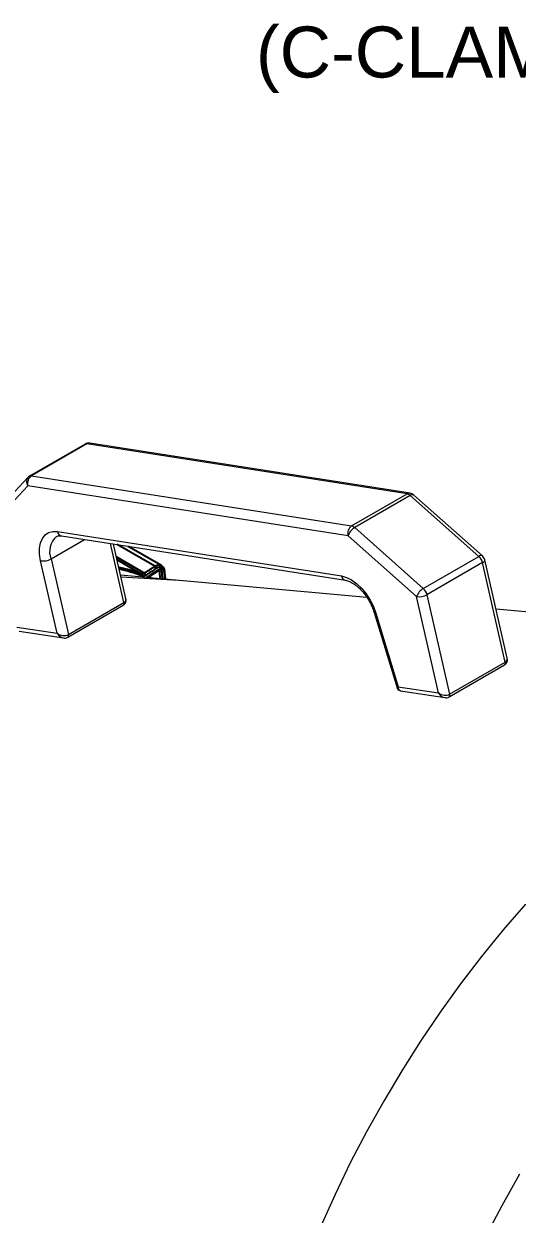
# Model space of a CAD drawing. Header units: inches. Extents: x 1 to 63.1, y 0.7 to 40.3.
# Drawn here: x 24.33 to 26.75, y 30.95 to 36.78 of the extents above; entities that cross this region are included whole.
import ezdxf
from ezdxf.enums import TextEntityAlignment as Align

# ---------------------------------------------------------------- set-up
doc = ezdxf.new("R2010")
doc.units = ezdxf.units.IN
doc.header["$MEASUREMENT"] = 0
doc.linetypes.add('SLD-Solid', pattern=[0])
doc.layers.add('DIM', color=1, linetype='Continuous')
doc.layers.add('OBJECT', color=7, linetype='Continuous')
doc.styles.add('Arial', font='arial.ttf')

msp = doc.modelspace()

# ---------------------------------------------------------------- linework, layer by layer
at = {"layer": 'OBJECT', "linetype": 'Continuous', "lineweight": 15}
for p, q in [((24.6331, 34.7236, 1.1656), (24.3604, 34.5661, 1.1656)), ((24.6426, 34.7251, 1.1656), (24.3699, 34.5676, 1.1656)), ((26.2136, 34.4795, 1.1656), (24.6426, 34.7251, 1.1656)), ((26.2282, 34.4825, 1.1656), (24.6572, 34.7281, 1.1656)), ((24.3519, 34.5593, 1.1656), (24.152, 34.3448, 1.1656)), ((24.3699, 34.5676, 1.1656), (25.9409, 34.3221, 1.1656)), ((24.3528, 34.5193, 1.1656), (24.1529, 34.3047, 1.1656)), ((25.9238, 34.2737, 1.1656), (24.3528, 34.5193, 1.1656)), ((25.9409, 34.3221, 1.1656), (26.2136, 34.4795, 1.1656)), ((26.2292, 34.4713, 1.1656), (25.9565, 34.3138, 1.1656)), ((26.5661, 34.1728, 1.1656), (26.2292, 34.4713, 1.1656)), ((26.5837, 34.1752, 1.1656), (26.2469, 34.4737, 1.1656)), ((24.4978, 34.2944, 1.1656), (25.8914, 34.0766, 1.1656)), ((24.5181, 34.2731, 1.1656), (25.9117, 34.0553, 1.1656)), ((26.2606, 33.9753, 1.1656), (25.9238, 34.2737, 1.1656)), ((25.9565, 34.3138, 1.1656), (26.2933, 34.0154, 1.1656)), ((24.4663, 34.1605, 1.1656), (24.6308, 34.2555, 1.1656)), ((24.8242, 33.9466, 1.1656), (24.7579, 34.2356, 1.1656)), ((24.8338, 33.9663, 1.1656), (24.7726, 34.2333, 1.1656)), ((24.497, 33.7954, 1.1656), (24.4154, 34.1511, 1.1656)), ((24.4663, 34.1605, 1.1656), (24.5515, 33.7891, 1.1656)), ((26.2933, 34.0154, 1.1656), (26.5661, 34.1728, 1.1656)), ((26.705, 33.6737, 1.1656), (26.5952, 34.1559, 1.1656)), ((26.5842, 34.1421, 1.1656), (26.3114, 33.9846, 1.1656)), ((26.6954, 33.6541, 1.1656), (26.5842, 34.1421, 1.1656)), ((26.0167, 33.9707, 1.1656), (24.8076, 34.0806, 1.1656)), ((26.3682, 33.5029, 1.1656), (26.2606, 33.9753, 1.1656)), ((26.3114, 33.9846, 1.1656), (26.4226, 33.4966, 1.1656)), ((24.5482, 33.776, 1.1656), (24.821, 33.9335, 1.1656)), ((24.5515, 33.7891, 1.1656), (24.8242, 33.9466, 1.1656)), ((26.0517, 33.8982, 1.1656), (26.1642, 33.5285, 1.1656)), ((26.0608, 33.8939, 1.1656), (26.1704, 33.5338, 1.1656)), ((29.1023, 33.6902, 1.1656), (26.6505, 33.9131, 1.1656)), ((24.2992, 33.8263, 1.1656), (24.497, 33.7954, 1.1656)), ((24.3096, 33.8066, 1.1656), (24.5273, 33.7725, 1.1656)), ((26.4194, 33.4835, 1.1656), (26.6921, 33.641, 1.1656)), ((26.4226, 33.4966, 1.1656), (26.6954, 33.6541, 1.1656)), ((26.1704, 33.5338, 1.1656), (26.3682, 33.5029, 1.1656)), ((26.1808, 33.5141, 1.1656), (26.3984, 33.48, 1.1656))]:
    msp.add_line(p, q, dxfattribs=at)
at = {"layer": 'OBJECT'}
for p, q in [((24.9756, 34.1242, 1.1656), (24.7917, 34.2304, 1.1656)), ((25.0079, 34.1281, 1.1656), (24.8453, 34.222, 1.1656)), ((24.7871, 34.1701, 1.1656), (24.9243, 34.0909, 1.1656)), ((24.9075, 34.0878, 1.1656), (24.7905, 34.1554, 1.1656)), ((25.0079, 34.1281, 1.1656), (25.0081, 34.1163, 1.1656)), ((25.0274, 34.0606, 1.1656), (25.0253, 34.0947, 1.1656))]:
    msp.add_line(p, q, dxfattribs=at)
at = {"layer": 'OBJECT', "linetype": 'SLD-Solid', "lineweight": 15}
msp.add_line((25.0924, 34.0544, 1.1656), (24.8099, 34.0707, 1.1656), dxfattribs=at)
at = {"layer": 'OBJECT', "linetype": 'Continuous', "lineweight": 15, "elevation": 1.1656, "flags": 128}
for points in [[(24.4154, 34.1511), (24.4104, 34.1828), (24.4101, 34.2123), (24.4146, 34.2386), (24.4237, 34.2608), (24.4371, 34.2779), (24.4544, 34.2895), (24.4749, 34.295), (24.4978, 34.2944)], [(26.5842, 34.1421), (26.5888, 34.1451), (26.5923, 34.1482), (26.5945, 34.1514), (26.5953, 34.1543), (26.5952, 34.1559)], [(25.8914, 34.0766), (25.916, 34.0698), (25.9414, 34.057), (25.9666, 34.0388), (25.9908, 34.0158), (26.013, 33.9888), (26.0326, 33.9587), (26.0487, 33.9267), (26.0608, 33.8939)], [(26.0608, 33.8939), (26.0567, 33.8946), (26.0537, 33.8958), (26.0519, 33.8976), (26.0517, 33.8983)], [(26.794, 32.468), (26.685, 32.3417), (26.5788, 32.211), (26.4757, 32.0761), (26.3759, 31.9373), (26.2797, 31.7951), (26.1873, 31.6497), (26.0989, 31.5015), (26.0148, 31.3509), (25.9351, 31.1981), (25.86, 31.0437), (25.7897, 30.8879)], [(26.7651, 31.1425), (26.678, 30.9878), (26.5952, 30.831)]]:
    msp.add_lwpolyline(points, dxfattribs=at)
at = {"layer": 'OBJECT', "elevation": 1.1656, "flags": 128}
for points in [[(24.7985, 34.1204), (24.8476, 34.109), (24.9075, 34.0878)], [(24.9399, 34.0686), (25.0018, 34.1088)]]:
    msp.add_lwpolyline(points, dxfattribs=at)
at = {"layer": 'OBJECT', "linetype": 'Continuous', "lineweight": 15}
for centre, radius, start, end in [((24.6515, 34.6918, 1.1656), 0.0367, 81.11572, 119.99731), ((24.64, 34.7111, 1.1656), 0.0143, 79.37028, 118.66977), ((24.6541, 34.7062, 1.1656), 0.0221, 81.86491, 121.22983), ((24.3774, 34.5399, 1.1656), 0.0321, 142.65597, 219.93741), ((24.3953, 34.5315, 1.1656), 0.0442, 125.11844, 195.94381), ((24.3788, 34.5343, 1.1656), 0.0367, 119.99731, 137.03529), ((24.3672, 34.5536, 1.1656), 0.0143, 79.37028, 118.66977), ((26.2251, 34.4606, 1.1656), 0.0221, 81.86369, 121.23216), ((26.2071, 34.4481, 1.1656), 0.032, 46.26982, 78.21757), ((26.2225, 34.4462, 1.1656), 0.0367, 48.45687, 81.11572), ((26.2399, 34.459, 1.1656), 0.0162, 64.46408, 130.96204), ((24.5558, 34.1964, 1.1656), 0.0965, 130.26854, 201.80685), ((24.524, 34.299, 1.1656), 0.0266, 190.02482, 257.23038), ((25.9663, 34.2859, 1.1656), 0.0442, 125.11771, 195.94453), ((25.9956, 34.2485, 1.1656), 0.0761, 120.95614, 160.67623), ((25.9343, 34.2907, 1.1656), 0.032, 46.26982, 78.21757), ((24.427, 34.2308, 1.1656), 0.0806, 261.78008, 299.20633), ((26.5767, 34.1606, 1.1656), 0.0162, 64.46007, 130.96605), ((26.5253, 34.1281, 1.1656), 0.0605, 13.37573, 47.71115), ((26.5593, 34.1477, 1.1656), 0.0367, 12.83392, 48.45687), ((25.9177, 34.0812, 1.1656), 0.0267, 190.07435, 256.46011), ((26.3325, 33.9501, 1.1656), 0.0761, 120.95577, 160.67619), ((26.2723, 34.0547, 1.1656), 0.0803, 261.6244, 299.19636), ((26.2526, 33.9706, 1.1656), 0.0605, 13.37573, 47.71115), ((24.8135, 33.9423, 1.1656), 0.0116, 310.48239, 21.77708), ((24.5407, 33.7848, 1.1656), 0.0116, 310.42627, 21.7848), ((26.6846, 33.6498, 1.1656), 0.0116, 310.43823, 21.67643), ((26.4119, 33.4923, 1.1656), 0.0116, 310.38206, 21.68414)]:
    msp.add_arc(centre, radius, start, end, dxfattribs=at)
at = {"layer": 'OBJECT'}
for centre, radius, start, end in [((24.6794, 33.513, 1.1656), 0.6091, 67.74536, 78.49287), ((24.9689, 34.1124, 1.1656), 0.0136, 5.44347, 60.69869), ((24.991, 34.1242, 1.1656), 0.0189, 305.20606, 335.12796), ((25.0211, 34.0939, 1.1656), 0.0043, 10.37841, 68.67162), ((25.0211, 34.0948, 1.1656), 0.00422, 297.34317, 359.24063), ((24.9128, 34.1064, 1.1656), 0.0193, 254.00532, 306.40354), ((24.9024, 34.0808, 1.1656), 0.00873, 332.12469, 54.13236), ((24.9176, 34.079, 1.1656), 0.0136, 5.49653, 60.57294)]:
    msp.add_arc(centre, radius, start, end, dxfattribs=at)
at = {"layer": 'OBJECT', "linetype": 'Continuous', "lineweight": 15}
for centre, major_axis, ratio, start_param, end_param in [((24.7958, 33.9678, 1.1656), (0.038, -0.0095), 0.636621, 5.700821, 6.596242), ((24.523, 33.8104, 1.1656), (0.038, -0.0095), 0.636621, 4.130024, 5.700821), ((24.523, 33.8104, 1.1656), (-0.0206, 0.035), 0.737764, 1.564306, 2.592809), ((26.667, 33.6754, 1.1656), (0.038, -0.0095), 0.637239, 5.701426, 6.596275), ((26.1964, 33.5488, 1.1656), (0.0322, 0.0203), 0.050561, 2.476425, 3.127716), ((26.1964, 33.5488, 1.1656), (0.0195, 0.0334), 0.521011, 2.310025, 3.342714), ((26.3942, 33.5179, 1.1656), (0.038, -0.0095), 0.637239, 4.13063, 5.701426), ((26.3942, 33.5179, 1.1656), (-0.0206, 0.035), 0.738064, 1.565095, 2.593569)]:
    msp.add_ellipse(centre, major_axis=major_axis, ratio=ratio, start_param=start_param, end_param=end_param, dxfattribs=at)
for points, knots in [([(24.4935, 34.2695, 1.1656), (24.4943, 34.2701, 1.1656), (24.4978, 34.2727, 1.1656), (24.505, 34.2742, 1.1656), (24.5144, 34.2734, 1.1656), (24.5181, 34.2731, 1.1656)], [0, 0, 0, 0, 0.132232, 0.647163, 1, 1, 1, 1]), ([(25.9117, 34.0553, 1.1656), (25.9146, 34.0547, 1.1656), (25.9233, 34.053, 1.1656), (25.9406, 34.0459, 1.1656), (25.9628, 34.0315, 1.1656), (25.9853, 34.0115, 1.1656), (26.0067, 33.9867, 1.1656), (26.0258, 33.9583, 1.1656), (26.0414, 33.9281, 1.1656), (26.0483, 33.908, 1.1656), (26.0517, 33.8982, 1.1656)], [0, 0, 0, 0, 0.0673941, 0.2002951, 0.3327733, 0.4657864, 0.6002425, 0.7358251, 0.8718824, 1, 1, 1, 1]), ([(24.821, 33.9335, 1.1656), (24.8237, 33.9355, 1.1656), (24.8293, 33.9395, 1.1656), (24.8339, 33.9489, 1.1656), (24.8354, 33.9583, 1.1656), (24.834, 33.9641, 1.1656), (24.8334, 33.9667, 1.1656)], [0, 0, 0, 0, 0.261026, 0.530814, 0.791428, 1, 1, 1, 1]), ([(24.5272, 33.7731, 1.1656), (24.5289, 33.7727, 1.1656), (24.5343, 33.7714, 1.1656), (24.5418, 33.7728, 1.1656), (24.5466, 33.7752, 1.1656), (24.5482, 33.776, 1.1656)], [0, 0, 0, 0, 0.243428, 0.754088, 1, 1, 1, 1]), ([(26.6921, 33.641, 1.1656), (26.6949, 33.643, 1.1656), (26.7005, 33.6471, 1.1656), (26.7051, 33.6564, 1.1656), (26.7065, 33.6658, 1.1656), (26.7052, 33.6716, 1.1656), (26.7046, 33.6742, 1.1656)], [0, 0, 0, 0, 0.261383, 0.531497, 0.792505, 1, 1, 1, 1]), ([(26.1644, 33.5288, 1.1656), (26.1647, 33.5275, 1.1656), (26.1656, 33.5238, 1.1656), (26.1701, 33.5185, 1.1656), (26.1759, 33.5149, 1.1656), (26.1799, 33.5144, 1.1656), (26.1812, 33.5143, 1.1656)], [0, 0, 0, 0, 0.171068, 0.496053, 0.833734, 1, 1, 1, 1]), ([(26.3983, 33.4806, 1.1656), (26.4001, 33.4802, 1.1656), (26.4055, 33.4789, 1.1656), (26.4129, 33.4803, 1.1656), (26.4178, 33.4827, 1.1656), (26.4194, 33.4835, 1.1656)], [0, 0, 0, 0, 0.2430649, 0.7538575, 1, 1, 1, 1])]:
    msp.add_open_spline(points, degree=3, knots=knots, dxfattribs=at)
at = {"layer": 'OBJECT'}
for points, degree in [([(24.9243, 34.0909, 1.1656), (24.9756, 34.1242, 1.1656)], 1), ([(24.9352, 34.069, 1.1656), (25.0081, 34.1163, 1.1656)], 1), ([(25.0019, 34.063, 1.1656), (25.0009, 34.0778, 1.1656), (24.9999, 34.0926, 1.1656), (24.9989, 34.1075, 1.1656)], 3), ([(25.0081, 34.1163, 1.1656), (25.0117, 34.0621, 1.1656)], 1), ([(25.025, 34.0609, 1.1656), (25.0244, 34.0709, 1.1656), (25.0237, 34.081, 1.1656), (25.0231, 34.091, 1.1656)], 3), ([(24.9525, 34.0767, 1.1656), (24.9531, 34.0674, 1.1656)], 1)]:
    msp.add_open_spline(points, degree=degree, dxfattribs=at)
for points, knots in [([(24.9824, 34.1137, 1.1656), (24.9784, 34.111, 1.1656), (24.9613, 34.0999, 1.1656), (24.9442, 34.0888, 1.1656), (24.9311, 34.0803, 1.1656)], [0, 0, 0, 0, 0.237767, 1, 1, 1, 1]), ([(24.9756, 34.1242, 1.1656), (24.9806, 34.1268, 1.1656), (24.9907, 34.132, 1.1656), (25.0045, 34.131, 1.1656), (25.0153, 34.1233, 1.1656), (25.0212, 34.1113, 1.1656), (25.0223, 34.1016, 1.1656), (25.0227, 34.0979, 1.1656)], [0, 0, 0, 0, 0.216872, 0.433758, 0.650331, 0.866771, 1, 1, 1, 1]), ([(25.0231, 34.091, 1.1656), (25.0223, 34.0961, 1.1656), (25.0208, 34.1063, 1.1656), (25.0133, 34.1162, 1.1656), (25.0029, 34.1206, 1.1656), (24.992, 34.1191, 1.1656), (24.9851, 34.1152, 1.1656), (24.9824, 34.1137, 1.1656)], [0, 0, 0, 0, 0.216801, 0.433618, 0.650078, 0.866406, 1, 1, 1, 1]), ([(24.9311, 34.0803, 1.1656), (24.9275, 34.0784, 1.1656), (24.92, 34.0744, 1.1656), (24.9135, 34.0759, 1.1656), (24.9101, 34.0767, 1.1656)], [0, 0, 0, 0, 0.474047, 1, 1, 1, 1])]:
    msp.add_open_spline(points, degree=3, knots=knots, dxfattribs=at)

# ---------------------------------------------------------------- texts
at = {"layer": 'DIM', "style": 'Arial'}
msp.add_text('(C-CLAMP ASSEMBLY REMOVED)', height=0.25, dxfattribs=at).set_placement((28.2952, 36.5211), align=Align.CENTER)

doc.saveas('drawing.dxf')
